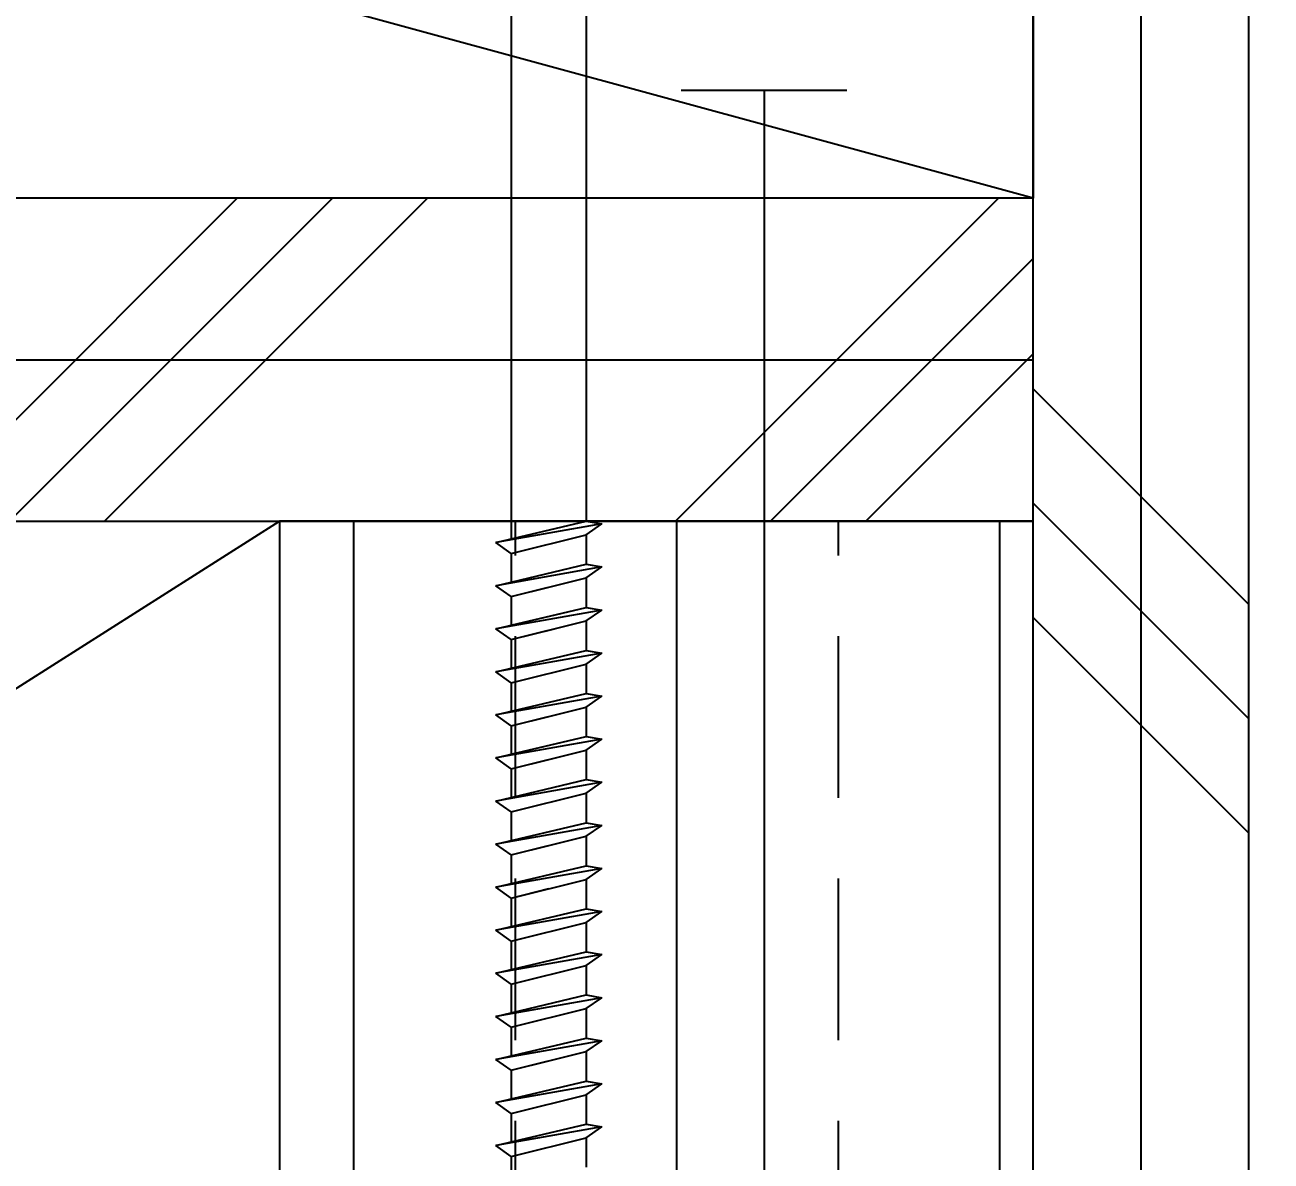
# Model space of a CAD drawing. Header units: inches. Extents: x -2661 to 42767, y -1222 to 9099.
# Drawn here: x -577.765 to -574.871, y 2652.344 to 2654.982 of the extents above; entities that cross this region are included whole.
import ezdxf
from ezdxf import colors
from ezdxf.entities.mleader import LeaderData, LeaderLine
from ezdxf.math import Vec2, Vec3

# ---------------------------------------------------------------- set-up
doc = ezdxf.new("R2010")
doc.units = ezdxf.units.IN
doc.header["$LTSCALE"] = 12
doc.header["$MEASUREMENT"] = 0
doc.layers.get('0').update_dxf_attribs({"linetype": 'CONTINUOUS'})
doc.layers.add('DESIGNER COMMENTS', color=221, linetype='CONTINUOUS', plot=False)
for name, color, linetype in [('S-ANNO-NOTE', 4, 'CONTINUOUS'), ('S-FASTENERS', 2, 'CONTINUOUS'), ('S-SIMPSON', 2, 'CONTINUOUS'), ('S-STEEL', 4, 'CONTINUOUS'), ('S-WOOD', 3, 'CONTINUOUS')]:
    doc.layers.add(name, color=color, linetype=linetype)
doc.styles.add('Arial', font='arial.ttf', dxfattribs={"width": 0.85})

# ---------------------------------------------------------------- blocks, each defined once
blk = doc.blocks.new('10d')
at = {"color": 3}
blk.add_line((0.1925, 0.25), (-0.1925, 0.25), dxfattribs=at)
at = {"color": 2}
blk.add_line((0, 0.25), (0, -2.75), dxfattribs=at)
blk = doc.blocks.new('SDS.25X5-f')
at = {"layer": 'S-SIMPSON'}
for p, q in [((-0.087, -0.536), (-0.087, -2.2912)), ((0.087, -0.5316), (0.087, -2.25)), ((0.087, -0.5316), (0.087, -2.25)), ((-0.087, -0.5749), (-0.087, -2.2912)), ((0.087, -2.1816), (0.087, -2.25)), ((0.087, -2.1816), (0.087, -2.25)), ((-0.087, -2.2249), (-0.087, -2.2912)), ((-0.087, -2.2249), (-0.087, -2.2912)), ((-0.087, -2.2249), (-0.087, -2.2912))]:
    blk.add_line(p, q, dxfattribs=at)
at = {"layer": 'S-SIMPSON', "color": 1}
for p, q in [((-0.123, -2.2997), (0.087, -2.25)), ((-0.123, -2.2997), (0.087, -2.25)), ((-0.123, -2.2997), (0.087, -2.25)), ((0.123, -2.2563), (-0.123, -2.2997)), ((0.123, -2.2563), (-0.123, -2.2997)), ((0.123, -2.2563), (-0.123, -2.2997)), ((0.087, -2.25), (0.123, -2.2563)), ((0.087, -2.25), (0.123, -2.2563)), ((0.087, -2.25), (0.123, -2.2563)), ((0.087, -2.2816), (0.123, -2.2563)), ((0.087, -2.2816), (0.123, -2.2563)), ((0.087, -2.2816), (0.123, -2.2563)), ((-0.087, -2.3249), (0.087, -2.2816)), ((-0.087, -2.3249), (0.087, -2.2816)), ((-0.087, -2.3249), (0.087, -2.2816)), ((0.087, -2.2816), (0.087, -2.35)), ((0.087, -2.2816), (0.087, -2.35)), ((0.087, -2.2816), (0.087, -2.35)), ((0.087, -2.2816), (0.087, -2.35)), ((0.087, -2.2816), (0.087, -2.35)), ((0.087, -2.2816), (0.087, -2.35)), ((-0.087, -2.3249), (-0.123, -2.2997)), ((-0.087, -2.3249), (-0.123, -2.2997)), ((-0.087, -2.3249), (-0.123, -2.2997)), ((-0.087, -2.3249), (-0.087, -2.3912)), ((-0.087, -2.3249), (-0.087, -2.3912)), ((-0.087, -2.3249), (-0.087, -2.3912)), ((-0.087, -2.3249), (-0.087, -2.3912)), ((-0.087, -2.3249), (-0.087, -2.3912)), ((-0.087, -2.3249), (-0.087, -2.3912)), ((-0.123, -2.3997), (0.087, -2.35)), ((-0.123, -2.3997), (0.087, -2.35)), ((-0.123, -2.3997), (0.087, -2.35)), ((-0.123, -2.3997), (0.087, -2.35)), ((0.123, -2.3563), (-0.123, -2.3997)), ((0.123, -2.3563), (-0.123, -2.3997)), ((0.123, -2.3563), (-0.123, -2.3997)), ((0.123, -2.3563), (-0.123, -2.3997)), ((0.087, -2.35), (0.123, -2.3563)), ((0.087, -2.35), (0.123, -2.3563)), ((0.087, -2.35), (0.123, -2.3563)), ((0.087, -2.35), (0.123, -2.3563)), ((0.087, -2.3816), (0.123, -2.3563)), ((0.087, -2.3816), (0.123, -2.3563)), ((0.087, -2.3816), (0.123, -2.3563)), ((0.087, -2.3816), (0.123, -2.3563)), ((-0.087, -2.4249), (-0.123, -2.3997)), ((-0.087, -2.4249), (-0.123, -2.3997)), ((-0.087, -2.4249), (-0.123, -2.3997)), ((-0.087, -2.4249), (-0.123, -2.3997)), ((-0.087, -2.4249), (-0.123, -2.3997)), ((-0.087, -2.4249), (0.087, -2.3816)), ((-0.087, -2.4249), (0.087, -2.3816)), ((-0.087, -2.4249), (0.087, -2.3816)), ((-0.087, -2.4249), (0.087, -2.3816)), ((0.087, -2.3816), (0.087, -2.45)), ((0.087, -2.3816), (0.087, -2.45)), ((0.087, -2.3816), (0.087, -2.45)), ((0.087, -2.3816), (0.087, -2.45)), ((0.087, -2.3816), (0.087, -2.45)), ((0.087, -2.3816), (0.087, -2.45)), ((0.087, -2.3816), (0.087, -2.45)), ((0.087, -2.3816), (0.087, -2.45)), ((0.087, -2.3816), (0.087, -2.45)), ((0.087, -2.3816), (0.087, -2.45)), ((-0.087, -2.4249), (0, -2.4032)), ((-0.087, -2.4249), (-0.087, -2.4912)), ((-0.087, -2.4249), (-0.087, -2.4912)), ((-0.087, -2.4249), (-0.087, -2.4912)), ((-0.087, -2.4249), (-0.087, -2.4912)), ((-0.087, -2.4249), (-0.087, -2.4912)), ((-0.087, -2.4249), (-0.087, -2.4912)), ((-0.087, -2.4249), (-0.087, -2.4912)), ((-0.087, -2.4249), (-0.087, -2.4912)), ((-0.087, -2.4249), (-0.087, -2.4912)), ((-0.087, -2.4249), (-0.087, -2.4912)), ((-0.087, -2.4249), (-0.087, -2.4912)), ((-0.087, -2.4249), (-0.087, -2.4912)), ((-0.123, -2.4997), (0.087, -2.45)), ((-0.123, -2.4997), (0.087, -2.45)), ((-0.123, -2.4997), (0.087, -2.45)), ((-0.123, -2.4997), (0.087, -2.45)), ((-0.123, -2.4997), (0.087, -2.45)), ((-0.123, -2.4997), (0.087, -2.45)), ((-0.123, -2.4997), (0.087, -2.45)), ((-0.123, -2.4997), (0.087, -2.45)), ((0.123, -2.4563), (-0.123, -2.4997)), ((0.123, -2.4563), (-0.123, -2.4997)), ((0.123, -2.4563), (-0.123, -2.4997)), ((0.123, -2.4563), (-0.123, -2.4997)), ((0.123, -2.4563), (-0.123, -2.4997)), ((0.123, -2.4563), (-0.123, -2.4997)), ((0.123, -2.4563), (-0.123, -2.4997)), ((0.123, -2.4563), (-0.123, -2.4997)), ((0.123, -2.4563), (-0.123, -2.4997)), ((-0.087, -2.4912), (0.087, -2.45)), ((0.087, -2.45), (0.123, -2.4563)), ((0.087, -2.45), (0.123, -2.4563)), ((0.087, -2.45), (0.123, -2.4563)), ((0.087, -2.45), (0.123, -2.4563)), ((0.087, -2.45), (0.123, -2.4563)), ((0.087, -2.45), (0.123, -2.4563)), ((0.087, -2.45), (0.123, -2.4563)), ((0.087, -2.45), (0.123, -2.4563)), ((0.087, -2.45), (0.123, -2.4563)), ((0.087, -2.4816), (0.123, -2.4563)), ((0.087, -2.4816), (0.123, -2.4563)), ((0.087, -2.4816), (0.123, -2.4563)), ((0.087, -2.4816), (0.123, -2.4563)), ((0.087, -2.4816), (0.123, -2.4563)), ((0.087, -2.4816), (0.123, -2.4563)), ((0.087, -2.4816), (0.123, -2.4563)), ((0.087, -2.4816), (0.123, -2.4563)), ((0.087, -2.4816), (0.123, -2.4563)), ((-0.087, -2.5249), (0.087, -2.4816)), ((-0.087, -2.5249), (0.087, -2.4816)), ((-0.087, -2.5249), (0.087, -2.4816)), ((-0.087, -2.5249), (0.087, -2.4816)), ((-0.087, -2.5249), (0.087, -2.4816)), ((-0.087, -2.5249), (0.087, -2.4816)), ((-0.087, -2.5249), (0.087, -2.4816)), ((-0.087, -2.5249), (0.087, -2.4816)), ((-0.087, -2.5249), (0.087, -2.4816)), ((0.087, -2.4816), (0.087, -2.55)), ((0.087, -2.4816), (0.087, -2.55)), ((0.087, -2.4816), (0.087, -2.55)), ((0.087, -2.4816), (0.087, -2.55)), ((0.087, -2.4816), (0.087, -2.55)), ((0.087, -2.4816), (0.087, -2.55)), ((0.087, -2.4816), (0.087, -2.55)), ((0.087, -2.4816), (0.087, -2.55)), ((0.087, -2.4816), (0.087, -2.55)), ((0.087, -2.4816), (0.087, -2.55)), ((0.087, -2.4816), (0.087, -2.55)), ((0.087, -2.4816), (0.087, -2.55)), ((0.087, -2.4816), (0.087, -2.55)), ((-0.087, -2.5249), (-0.123, -2.4997)), ((-0.087, -2.5249), (-0.123, -2.4997)), ((-0.087, -2.5249), (-0.123, -2.4997)), ((-0.087, -2.5249), (-0.123, -2.4997)), ((-0.087, -2.5249), (-0.123, -2.4997)), ((-0.087, -2.5249), (-0.123, -2.4997)), ((-0.087, -2.5249), (-0.123, -2.4997)), ((-0.087, -2.5249), (-0.123, -2.4997)), ((-0.087, -2.5249), (-0.123, -2.4997)), ((-0.087, -2.5249), (-0.123, -2.4997)), ((-0.087, -2.5249), (-0.123, -2.4997)), ((-0.087, -2.5249), (-0.123, -2.4997)), ((-0.087, -2.5249), (-0.123, -2.4997)), ((-0.087, -2.5249), (0.013, -2.5)), ((-0.087, -2.5249), (0.013, -2.5)), ((-0.087, -2.5249), (0.013, -2.5)), ((-0.087, -2.5249), (0, -2.5032)), ((-0.087, -2.5249), (-0.087, -2.5912)), ((-0.087, -2.5249), (-0.087, -2.5912)), ((-0.087, -2.5249), (-0.087, -2.5912)), ((-0.087, -2.5249), (-0.087, -2.5912)), ((-0.087, -2.5249), (-0.087, -2.5912)), ((-0.087, -2.5249), (-0.087, -2.5912)), ((-0.087, -2.5249), (-0.087, -2.5912)), ((-0.087, -2.5249), (-0.087, -2.5912)), ((-0.087, -2.5249), (-0.087, -2.5912)), ((-0.087, -2.5249), (-0.087, -2.5912)), ((-0.087, -2.5249), (-0.087, -2.5912)), ((-0.123, -2.5997), (0.087, -2.55)), ((-0.123, -2.5997), (0.087, -2.55)), ((-0.123, -2.5997), (0.087, -2.55)), ((-0.123, -2.5997), (0.087, -2.55)), ((-0.123, -2.5997), (0.087, -2.55)), ((-0.123, -2.5997), (0.087, -2.55)), ((-0.123, -2.5997), (0.087, -2.55)), ((-0.123, -2.5997), (0.087, -2.55)), ((-0.123, -2.5997), (0.087, -2.55)), ((0.123, -2.5563), (-0.123, -2.5997)), ((0.123, -2.5563), (-0.123, -2.5997)), ((0.123, -2.5563), (-0.123, -2.5997)), ((0.123, -2.5563), (-0.123, -2.5997)), ((0.123, -2.5563), (-0.123, -2.5997)), ((0.123, -2.5563), (-0.123, -2.5997)), ((0.123, -2.5563), (-0.123, -2.5997)), ((0.123, -2.5563), (-0.123, -2.5997)), ((0.123, -2.5563), (-0.123, -2.5997)), ((0.087, -2.55), (0.123, -2.5563)), ((0.087, -2.55), (0.123, -2.5563)), ((0.087, -2.55), (0.123, -2.5563)), ((0.087, -2.55), (0.123, -2.5563)), ((0.087, -2.55), (0.123, -2.5563)), ((0.087, -2.55), (0.123, -2.5563)), ((0.087, -2.55), (0.123, -2.5563)), ((0.087, -2.55), (0.123, -2.5563)), ((0.087, -2.55), (0.123, -2.5563)), ((0.087, -2.5816), (0.123, -2.5563)), ((0.087, -2.5816), (0.123, -2.5563)), ((0.087, -2.5816), (0.123, -2.5563)), ((0.087, -2.5816), (0.123, -2.5563)), ((0.087, -2.5816), (0.123, -2.5563)), ((0.087, -2.5816), (0.123, -2.5563)), ((0.087, -2.5816), (0.123, -2.5563)), ((0.087, -2.5816), (0.123, -2.5563)), ((0.087, -2.5816), (0.123, -2.5563)), ((-0.087, -2.6249), (-0.123, -2.5997)), ((-0.087, -2.6249), (-0.123, -2.5997)), ((-0.087, -2.6249), (-0.123, -2.5997)), ((-0.087, -2.6249), (-0.123, -2.5997)), ((-0.087, -2.6249), (-0.123, -2.5997)), ((-0.087, -2.6249), (-0.123, -2.5997)), ((-0.087, -2.6249), (-0.123, -2.5997)), ((-0.087, -2.6249), (-0.123, -2.5997)), ((-0.087, -2.6249), (-0.123, -2.5997)), ((-0.087, -2.6249), (0.087, -2.5816)), ((-0.087, -2.6249), (0.087, -2.5816)), ((-0.087, -2.6249), (0.087, -2.5816)), ((-0.087, -2.6249), (0.087, -2.5816)), ((-0.087, -2.6249), (0.087, -2.5816)), ((-0.087, -2.6249), (0.087, -2.5816)), ((-0.087, -2.6249), (0.087, -2.5816)), ((-0.087, -2.6249), (0.087, -2.5816)), ((-0.087, -2.6249), (0.087, -2.5816)), ((0.087, -2.5816), (0.087, -2.65)), ((0.087, -2.5816), (0.087, -2.65)), ((0.087, -2.5816), (0.087, -2.65)), ((0.087, -2.5816), (0.087, -2.65)), ((0.087, -2.5816), (0.087, -2.65)), ((0.087, -2.5816), (0.087, -2.65)), ((0.087, -2.5816), (0.087, -2.65)), ((0.087, -2.5816), (0.087, -2.65)), ((0.087, -2.5816), (0.087, -2.65)), ((0.087, -2.5816), (0.087, -2.65)), ((0.087, -2.5816), (0.087, -2.65)), ((-0.087, -2.6249), (-0.087, -2.6912)), ((-0.087, -2.6249), (-0.087, -2.6912)), ((-0.087, -2.6249), (-0.087, -2.6912)), ((-0.087, -2.6249), (-0.087, -2.6912)), ((-0.087, -2.6249), (-0.087, -2.6912)), ((-0.087, -2.6249), (-0.087, -2.6912)), ((-0.087, -2.6249), (-0.087, -2.6912)), ((-0.087, -2.6249), (-0.087, -2.6912)), ((-0.087, -2.6249), (-0.087, -2.6912)), ((-0.087, -2.6249), (-0.087, -2.6912)), ((-0.087, -2.6249), (-0.087, -2.6912)), ((-0.123, -2.6997), (0.087, -2.65)), ((-0.123, -2.6997), (0.087, -2.65)), ((-0.123, -2.6997), (0.087, -2.65)), ((-0.123, -2.6997), (0.087, -2.65)), ((-0.123, -2.6997), (0.087, -2.65)), ((-0.123, -2.6997), (0.087, -2.65)), ((-0.123, -2.6997), (0.087, -2.65)), ((-0.123, -2.6997), (0.087, -2.65)), ((-0.123, -2.6997), (0.087, -2.65)), ((-0.123, -2.6997), (0.087, -2.65)), ((-0.123, -2.6997), (0.087, -2.65)), ((0.123, -2.6563), (-0.123, -2.6997)), ((0.123, -2.6563), (-0.123, -2.6997)), ((0.123, -2.6563), (-0.123, -2.6997)), ((0.123, -2.6563), (-0.123, -2.6997)), ((0.123, -2.6563), (-0.123, -2.6997)), ((0.123, -2.6563), (-0.123, -2.6997)), ((0.123, -2.6563), (-0.123, -2.6997)), ((0.123, -2.6563), (-0.123, -2.6997)), ((0.123, -2.6563), (-0.123, -2.6997)), ((0.123, -2.6563), (-0.123, -2.6997)), ((0.123, -2.6563), (-0.123, -2.6997)), ((0.087, -2.65), (0.123, -2.6563)), ((0.087, -2.65), (0.123, -2.6563)), ((0.087, -2.65), (0.123, -2.6563)), ((0.087, -2.65), (0.123, -2.6563)), ((0.087, -2.65), (0.123, -2.6563)), ((0.087, -2.65), (0.123, -2.6563)), ((0.087, -2.65), (0.123, -2.6563)), ((0.087, -2.65), (0.123, -2.6563)), ((0.087, -2.65), (0.123, -2.6563)), ((0.087, -2.65), (0.123, -2.6563)), ((0.087, -2.65), (0.123, -2.6563)), ((0.087, -2.6816), (0.123, -2.6563)), ((0.087, -2.6816), (0.123, -2.6563)), ((0.087, -2.6816), (0.123, -2.6563)), ((0.087, -2.6816), (0.123, -2.6563)), ((0.087, -2.6816), (0.123, -2.6563)), ((0.087, -2.6816), (0.123, -2.6563)), ((0.087, -2.6816), (0.123, -2.6563)), ((0.087, -2.6816), (0.123, -2.6563)), ((0.087, -2.6816), (0.123, -2.6563)), ((0.087, -2.6816), (0.123, -2.6563)), ((0.087, -2.6816), (0.123, -2.6563)), ((-0.087, -2.7249), (0.087, -2.6816)), ((-0.087, -2.7249), (0.087, -2.6816)), ((-0.087, -2.7249), (0.087, -2.6816)), ((-0.087, -2.7249), (0.087, -2.6816)), ((-0.087, -2.7249), (0.087, -2.6816)), ((-0.087, -2.7249), (0.087, -2.6816)), ((-0.087, -2.7249), (0.087, -2.6816)), ((-0.087, -2.7249), (0.087, -2.6816)), ((-0.087, -2.7249), (0.087, -2.6816)), ((-0.087, -2.7249), (0.087, -2.6816)), ((-0.087, -2.7249), (0.087, -2.6816)), ((0.087, -2.6816), (0.087, -2.75)), ((0.087, -2.6816), (0.087, -2.75)), ((0.087, -2.6816), (0.087, -2.75)), ((0.087, -2.6816), (0.087, -2.75)), ((0.087, -2.6816), (0.087, -2.75)), ((0.087, -2.6816), (0.087, -2.75)), ((0.087, -2.6816), (0.087, -2.75)), ((0.087, -2.6816), (0.087, -2.75)), ((-0.087, -2.7249), (-0.123, -2.6997)), ((-0.087, -2.7249), (-0.123, -2.6997)), ((-0.087, -2.7249), (-0.123, -2.6997)), ((-0.087, -2.7249), (-0.123, -2.6997)), ((-0.087, -2.7249), (-0.123, -2.6997)), ((-0.087, -2.7249), (-0.123, -2.6997)), ((-0.087, -2.7249), (-0.123, -2.6997)), ((-0.087, -2.7249), (-0.123, -2.6997)), ((-0.087, -2.7249), (-0.123, -2.6997)), ((-0.087, -2.7249), (-0.123, -2.6997)), ((-0.087, -2.7249), (-0.123, -2.6997)), ((-0.087, -2.7249), (-0.123, -2.6997)), ((-0.087, -2.7249), (-0.123, -2.6997)), ((-0.087, -2.7249), (0, -2.7032)), ((-0.087, -2.7249), (0, -2.7032)), ((-0.087, -2.7249), (-0.087, -2.7912)), ((-0.087, -2.7249), (-0.087, -2.7912)), ((-0.087, -2.7249), (-0.087, -2.7912)), ((-0.087, -2.7249), (-0.087, -2.7912)), ((-0.087, -2.7249), (-0.087, -2.7912)), ((-0.087, -2.7249), (-0.087, -2.7912)), ((-0.087, -2.7249), (-0.087, -2.7912)), ((-0.087, -2.7249), (-0.087, -2.7912)), ((-0.087, -2.7249), (-0.087, -2.7912)), ((-0.087, -2.7249), (-0.087, -2.7912)), ((-0.123, -2.7997), (0.087, -2.75)), ((-0.123, -2.7997), (0.087, -2.75)), ((-0.123, -2.7997), (0.087, -2.75)), ((-0.123, -2.7997), (0.087, -2.75)), ((-0.123, -2.7997), (0.087, -2.75)), ((-0.123, -2.7997), (0.087, -2.75)), ((-0.123, -2.7997), (0.087, -2.75)), ((-0.123, -2.7997), (0.087, -2.75)), ((0.123, -2.7563), (-0.123, -2.7997)), ((0.123, -2.7563), (-0.123, -2.7997)), ((0.123, -2.7563), (-0.123, -2.7997)), ((0.123, -2.7563), (-0.123, -2.7997)), ((0.123, -2.7563), (-0.123, -2.7997)), ((0.123, -2.7563), (-0.123, -2.7997)), ((0.123, -2.7563), (-0.123, -2.7997)), ((0.123, -2.7563), (-0.123, -2.7997)), ((0.123, -2.7563), (-0.123, -2.7997)), ((-0.087, -2.7912), (0.087, -2.75)), ((0.087, -2.75), (0.123, -2.7563)), ((0.087, -2.75), (0.123, -2.7563)), ((0.087, -2.75), (0.123, -2.7563)), ((0.087, -2.75), (0.123, -2.7563)), ((0.087, -2.75), (0.123, -2.7563)), ((0.087, -2.75), (0.123, -2.7563)), ((0.087, -2.75), (0.123, -2.7563)), ((0.087, -2.75), (0.123, -2.7563)), ((0.087, -2.75), (0.123, -2.7563)), ((0.087, -2.7816), (0.123, -2.7563)), ((0.087, -2.7816), (0.123, -2.7563)), ((0.087, -2.7816), (0.123, -2.7563)), ((0.087, -2.7816), (0.123, -2.7563)), ((0.087, -2.7816), (0.123, -2.7563)), ((0.087, -2.7816), (0.123, -2.7563)), ((0.087, -2.7816), (0.123, -2.7563)), ((0.087, -2.7816), (0.123, -2.7563)), ((0.087, -2.7816), (0.123, -2.7563)), ((-0.087, -2.8249), (-0.123, -2.7997)), ((-0.087, -2.8249), (-0.123, -2.7997)), ((-0.087, -2.8249), (-0.123, -2.7997)), ((-0.087, -2.8249), (-0.123, -2.7997)), ((-0.087, -2.8249), (-0.123, -2.7997)), ((-0.087, -2.8249), (-0.123, -2.7997)), ((-0.087, -2.8249), (-0.123, -2.7997)), ((-0.087, -2.8249), (-0.123, -2.7997)), ((-0.087, -2.8249), (-0.123, -2.7997)), ((-0.087, -2.8249), (-0.123, -2.7997)), ((-0.087, -2.8249), (0.087, -2.7816)), ((-0.087, -2.8249), (0.087, -2.7816)), ((-0.087, -2.8249), (0.087, -2.7816)), ((-0.087, -2.8249), (0.087, -2.7816)), ((-0.087, -2.8249), (0.087, -2.7816)), ((-0.087, -2.8249), (0.087, -2.7816)), ((-0.087, -2.8249), (0.087, -2.7816)), ((-0.087, -2.8249), (0.087, -2.7816)), ((-0.087, -2.8249), (0.087, -2.7816)), ((-0.087, -2.8249), (0, -2.8032)), ((0.087, -2.7816), (0.087, -2.85)), ((0.087, -2.7816), (0.087, -2.85)), ((0.087, -2.7816), (0.087, -2.85)), ((0.087, -2.7816), (0.087, -2.85)), ((0.087, -2.7816), (0.087, -2.85)), ((0.087, -2.7816), (0.087, -2.85)), ((0.087, -2.7816), (0.087, -2.85)), ((0.087, -2.7816), (0.087, -2.85)), ((0.087, -2.7816), (0.087, -2.85)), ((-0.087, -2.8249), (-0.087, -2.8912)), ((-0.087, -2.8249), (-0.087, -2.8912)), ((-0.087, -2.8249), (-0.087, -2.8912)), ((-0.087, -2.8249), (-0.087, -2.8912)), ((-0.087, -2.8249), (-0.087, -2.8912)), ((-0.087, -2.8249), (-0.087, -2.8912)), ((-0.087, -2.8249), (-0.087, -2.8912)), ((-0.087, -2.8249), (-0.087, -2.8912)), ((-0.123, -2.8997), (0.087, -2.85)), ((-0.123, -2.8997), (0.087, -2.85)), ((-0.123, -2.8997), (0.087, -2.85)), ((-0.123, -2.8997), (0.087, -2.85)), ((-0.123, -2.8997), (0.087, -2.85)), ((-0.123, -2.8997), (0.087, -2.85)), ((0.123, -2.8563), (-0.123, -2.8997)), ((0.123, -2.8563), (-0.123, -2.8997)), ((0.123, -2.8563), (-0.123, -2.8997)), ((0.123, -2.8563), (-0.123, -2.8997)), ((0.123, -2.8563), (-0.123, -2.8997)), ((0.123, -2.8563), (-0.123, -2.8997)), ((0.087, -2.85), (0.123, -2.8563)), ((0.087, -2.85), (0.123, -2.8563)), ((0.087, -2.85), (0.123, -2.8563)), ((0.087, -2.85), (0.123, -2.8563)), ((0.087, -2.85), (0.123, -2.8563)), ((0.087, -2.85), (0.123, -2.8563)), ((0.087, -2.8816), (0.123, -2.8563)), ((0.087, -2.8816), (0.123, -2.8563)), ((0.087, -2.8816), (0.123, -2.8563)), ((0.087, -2.8816), (0.123, -2.8563)), ((0.087, -2.8816), (0.123, -2.8563)), ((0.087, -2.8816), (0.123, -2.8563)), ((-0.087, -2.9249), (0.087, -2.8816)), ((-0.087, -2.9249), (0.087, -2.8816)), ((-0.087, -2.9249), (0.087, -2.8816)), ((-0.087, -2.9249), (0.087, -2.8816)), ((-0.087, -2.9249), (0.087, -2.8816)), ((-0.087, -2.9249), (0.087, -2.8816)), ((0.087, -2.8816), (0.087, -2.95)), ((0.087, -2.8816), (0.087, -2.95)), ((0.087, -2.8816), (0.087, -2.95)), ((0.087, -2.8816), (0.087, -2.95)), ((0.087, -2.8816), (0.087, -2.95)), ((0.087, -2.8816), (0.087, -2.95)), ((0.087, -2.8816), (0.087, -2.95)), ((-0.087, -2.9249), (-0.123, -2.8997)), ((-0.087, -2.9249), (-0.123, -2.8997)), ((-0.087, -2.9249), (-0.123, -2.8997)), ((-0.087, -2.9249), (-0.123, -2.8997)), ((-0.087, -2.9249), (-0.123, -2.8997)), ((-0.087, -2.9249), (-0.123, -2.8997)), ((-0.123, -2.9997), (0.087, -2.95)), ((-0.123, -2.9997), (0.087, -2.95)), ((-0.123, -2.9997), (0.087, -2.95)), ((-0.123, -2.9997), (0.087, -2.95)), ((-0.123, -2.9997), (0.087, -2.95)), ((-0.123, -2.9997), (0.087, -2.95)), ((-0.123, -2.9997), (0.087, -2.95)), ((-0.087, -2.9249), (-0.087, -2.9912)), ((-0.087, -2.9249), (-0.087, -2.9912)), ((-0.087, -2.9249), (-0.087, -2.9912)), ((-0.087, -2.9249), (-0.087, -2.9912)), ((-0.087, -2.9249), (-0.087, -2.9912)), ((-0.087, -2.9249), (-0.087, -2.9912)), ((-0.087, -2.9249), (-0.087, -2.9912)), ((0.087, -2.95), (0.123, -2.9563)), ((0.087, -2.95), (0.123, -2.9563)), ((0.087, -2.95), (0.123, -2.9563)), ((0.087, -2.95), (0.123, -2.9563)), ((0.087, -2.95), (0.123, -2.9563)), ((0.087, -2.95), (0.123, -2.9563)), ((0.087, -2.95), (0.123, -2.9563)), ((0.123, -2.9563), (-0.123, -2.9997)), ((0.123, -2.9563), (-0.123, -2.9997)), ((0.123, -2.9563), (-0.123, -2.9997)), ((0.123, -2.9563), (-0.123, -2.9997)), ((0.123, -2.9563), (-0.123, -2.9997)), ((0.123, -2.9563), (-0.123, -2.9997)), ((0.123, -2.9563), (-0.123, -2.9997)), ((0.087, -2.9816), (0.123, -2.9563)), ((0.087, -2.9816), (0.123, -2.9563)), ((0.087, -2.9816), (0.123, -2.9563)), ((0.087, -2.9816), (0.123, -2.9563)), ((0.087, -2.9816), (0.123, -2.9563)), ((0.087, -2.9816), (0.123, -2.9563)), ((0.087, -2.9816), (0.123, -2.9563)), ((-0.087, -3.0249), (-0.123, -2.9997)), ((-0.087, -3.0249), (-0.123, -2.9997)), ((-0.087, -3.0249), (-0.123, -2.9997)), ((-0.087, -3.0249), (-0.123, -2.9997)), ((-0.087, -3.0249), (-0.123, -2.9997)), ((-0.087, -3.0249), (-0.123, -2.9997)), ((-0.087, -3.0249), (-0.123, -2.9997)), ((-0.087, -3.0249), (-0.123, -2.9997)), ((-0.087, -3.0249), (0.087, -2.9816)), ((-0.087, -3.0249), (0.087, -2.9816)), ((-0.087, -3.0249), (0.087, -2.9816)), ((-0.087, -3.0249), (0.087, -2.9816)), ((-0.087, -3.0249), (0.087, -2.9816)), ((-0.087, -3.0249), (0.087, -2.9816)), ((-0.087, -3.0249), (0.087, -2.9816)), ((-0.087, -3.0249), (0, -3.0032)), ((0.087, -2.9816), (0.087, -3.05)), ((0.087, -2.9816), (0.087, -3.05)), ((0.087, -2.9816), (0.087, -3.05)), ((0.087, -2.9816), (0.087, -3.05)), ((0.087, -2.9816), (0.087, -3.05)), ((0.087, -2.9816), (0.087, -3.05)), ((0.087, -2.9816), (0.087, -3.05)), ((0.087, -2.9816), (0.087, -3.05)), ((0.087, -2.9816), (0.087, -3.05)), ((0.087, -2.9816), (0.087, -3.05)), ((0.087, -2.9816), (0.087, -3.05)), ((0.087, -2.9816), (0.087, -3.05)), ((0.087, -2.9816), (0.087, -3.05)), ((0.087, -2.9816), (0.087, -3.05)), ((-0.087, -3.0249), (-0.087, -3.0912)), ((-0.087, -3.0249), (-0.087, -3.0912)), ((-0.087, -3.0249), (-0.087, -3.0912)), ((-0.087, -3.0249), (-0.087, -3.0912)), ((-0.087, -3.0249), (-0.087, -3.0912)), ((-0.087, -3.0249), (-0.087, -3.0912)), ((-0.087, -3.0249), (-0.087, -3.0912)), ((-0.087, -3.0249), (-0.087, -3.0912)), ((-0.123, -3.0997), (0.087, -3.05)), ((-0.123, -3.0997), (0.087, -3.05)), ((-0.123, -3.0997), (0.087, -3.05)), ((-0.123, -3.0997), (0.087, -3.05)), ((-0.123, -3.0997), (0.087, -3.05)), ((-0.123, -3.0997), (0.087, -3.05)), ((0.123, -3.0563), (-0.123, -3.0997)), ((0.123, -3.0563), (-0.123, -3.0997)), ((0.123, -3.0563), (-0.123, -3.0997)), ((0.123, -3.0563), (-0.123, -3.0997)), ((0.123, -3.0563), (-0.123, -3.0997)), ((0.123, -3.0563), (-0.123, -3.0997)), ((0.087, -3.05), (0.123, -3.0563)), ((0.087, -3.05), (0.123, -3.0563)), ((0.087, -3.05), (0.123, -3.0563)), ((0.087, -3.05), (0.123, -3.0563)), ((0.087, -3.05), (0.123, -3.0563)), ((0.087, -3.05), (0.123, -3.0563)), ((0.087, -3.0816), (0.123, -3.0563)), ((0.087, -3.0816), (0.123, -3.0563)), ((0.087, -3.0816), (0.123, -3.0563)), ((0.087, -3.0816), (0.123, -3.0563)), ((0.087, -3.0816), (0.123, -3.0563)), ((0.087, -3.0816), (0.123, -3.0563)), ((-0.087, -3.1249), (0.087, -3.0816)), ((-0.087, -3.1249), (0.087, -3.0816)), ((-0.087, -3.1249), (0.087, -3.0816)), ((-0.087, -3.1249), (0.087, -3.0816)), ((-0.087, -3.1249), (0.087, -3.0816)), ((-0.087, -3.1249), (0.087, -3.0816)), ((0.087, -3.0816), (0.087, -3.15)), ((0.087, -3.0816), (0.087, -3.15)), ((0.087, -3.0816), (0.087, -3.15)), ((0.087, -3.0816), (0.087, -3.15)), ((0.087, -3.0816), (0.087, -3.15)), ((0.087, -3.0816), (0.087, -3.15)), ((0.087, -3.0816), (0.087, -3.15)), ((-0.087, -3.1249), (-0.123, -3.0997)), ((-0.087, -3.1249), (-0.123, -3.0997)), ((-0.087, -3.1249), (-0.123, -3.0997)), ((-0.087, -3.1249), (-0.123, -3.0997)), ((-0.087, -3.1249), (-0.123, -3.0997)), ((-0.087, -3.1249), (-0.123, -3.0997)), ((-0.087, -3.1249), (-0.123, -3.0997)), ((-0.087, -3.1249), (0, -3.1032)), ((-0.087, -3.1249), (-0.087, -3.1912)), ((-0.087, -3.1249), (-0.087, -3.1912)), ((-0.087, -3.1249), (-0.087, -3.1912)), ((-0.087, -3.1249), (-0.087, -3.1912)), ((-0.087, -3.1249), (-0.087, -3.1912)), ((-0.087, -3.1249), (-0.087, -3.1912)), ((-0.087, -3.1249), (-0.087, -3.1912)), ((-0.123, -3.1997), (0.087, -3.15)), ((-0.123, -3.1997), (0.087, -3.15)), ((-0.123, -3.1997), (0.087, -3.15)), ((0.087, -3.15), (0.123, -3.1563)), ((0.087, -3.15), (0.123, -3.1563)), ((0.087, -3.15), (0.123, -3.1563)), ((0.123, -3.1563), (-0.123, -3.1997)), ((0.123, -3.1563), (-0.123, -3.1997)), ((0.123, -3.1563), (-0.123, -3.1997)), ((-0.087, -3.2249), (0.087, -3.1816)), ((-0.087, -3.2249), (0.087, -3.1816)), ((-0.087, -3.2249), (0.087, -3.1816)), ((0.087, -3.1816), (0.123, -3.1563)), ((0.087, -3.1816), (0.123, -3.1563)), ((0.087, -3.1816), (0.123, -3.1563)), ((0.087, -3.1816), (0.087, -3.25)), ((0.087, -3.1816), (0.087, -3.25)), ((0.087, -3.1816), (0.087, -3.25)), ((0.087, -3.1816), (0.087, -3.25)), ((0.087, -3.1816), (0.087, -3.25)), ((-0.087, -3.2249), (-0.123, -3.1997)), ((-0.087, -3.2249), (-0.123, -3.1997)), ((-0.087, -3.2249), (-0.123, -3.1997)), ((-0.087, -3.2249), (-0.087, -3.2912)), ((-0.087, -3.2249), (-0.087, -3.2912)), ((-0.087, -3.2249), (-0.087, -3.2912)), ((-0.087, -3.2249), (-0.087, -3.2912)), ((-0.087, -3.2249), (-0.087, -3.2912)), ((-0.123, -3.2997), (0.087, -3.25)), ((-0.123, -3.2997), (0.087, -3.25)), ((-0.123, -3.2997), (0.087, -3.25)), ((0.123, -3.2563), (-0.123, -3.2997)), ((0.123, -3.2563), (-0.123, -3.2997)), ((0.123, -3.2563), (-0.123, -3.2997)), ((0.087, -3.25), (0.123, -3.2563)), ((0.087, -3.25), (0.123, -3.2563)), ((0.087, -3.25), (0.123, -3.2563)), ((0.087, -3.2816), (0.123, -3.2563)), ((0.087, -3.2816), (0.123, -3.2563)), ((0.087, -3.2816), (0.123, -3.2563)), ((-0.087, -3.3249), (0.087, -3.2816)), ((-0.087, -3.3249), (0.087, -3.2816)), ((-0.087, -3.3249), (0.087, -3.2816)), ((0.087, -3.2816), (0.087, -3.35)), ((0.087, -3.2816), (0.087, -3.35)), ((0.087, -3.2816), (0.087, -3.35)), ((0.087, -3.2816), (0.087, -3.35)), ((0.087, -3.2816), (0.087, -3.35)), ((0.087, -3.2816), (0.087, -3.35)), ((0.087, -3.2816), (0.087, -3.35)), ((0.087, -3.2816), (0.087, -3.35)), ((-0.087, -3.3249), (-0.123, -3.2997)), ((-0.087, -3.3249), (-0.123, -3.2997)), ((-0.087, -3.3249), (-0.123, -3.2997)), ((-0.087, -3.3249), (-0.087, -3.3912)), ((-0.087, -3.3249), (-0.087, -3.3912)), ((-0.087, -3.3249), (-0.087, -3.3912)), ((-0.087, -3.3249), (-0.087, -3.3912)), ((-0.087, -3.3249), (-0.087, -3.3912)), ((-0.087, -3.3249), (-0.087, -3.3912)), ((-0.087, -3.3249), (-0.087, -3.3912)), ((-0.087, -3.3249), (-0.087, -3.3912)), ((-0.123, -3.3997), (0.087, -3.35)), ((-0.123, -3.3997), (0.087, -3.35)), ((-0.123, -3.3997), (0.087, -3.35)), ((-0.123, -3.3997), (0.087, -3.35)), ((0.123, -3.3563), (-0.123, -3.3997)), ((0.123, -3.3563), (-0.123, -3.3997)), ((0.123, -3.3563), (-0.123, -3.3997)), ((0.123, -3.3563), (-0.123, -3.3997)), ((0.087, -3.35), (0.123, -3.3563)), ((0.087, -3.35), (0.123, -3.3563)), ((0.087, -3.35), (0.123, -3.3563)), ((0.087, -3.35), (0.123, -3.3563)), ((0.087, -3.3816), (0.123, -3.3563)), ((0.087, -3.3816), (0.123, -3.3563)), ((0.087, -3.3816), (0.123, -3.3563)), ((0.087, -3.3816), (0.123, -3.3563)), ((-0.087, -3.4249), (0.087, -3.3816)), ((-0.087, -3.4249), (0.087, -3.3816)), ((-0.087, -3.4249), (0.087, -3.3816)), ((-0.087, -3.4249), (0.087, -3.3816)), ((0.087, -3.3816), (0.087, -3.45)), ((0.087, -3.3816), (0.087, -3.45)), ((0.087, -3.3816), (0.087, -3.45)), ((0.087, -3.3816), (0.087, -3.45)), ((0.087, -3.3816), (0.087, -3.45)), ((0.087, -3.3816), (0.087, -3.45)), ((-0.087, -3.4249), (-0.123, -3.3997)), ((-0.087, -3.4249), (-0.123, -3.3997)), ((-0.087, -3.4249), (-0.123, -3.3997)), ((-0.087, -3.4249), (-0.123, -3.3997)), ((-0.087, -3.4249), (-0.087, -3.4912)), ((-0.087, -3.4249), (-0.087, -3.4912)), ((-0.087, -3.4249), (-0.087, -3.4912)), ((-0.087, -3.4249), (-0.087, -3.4912)), ((-0.087, -3.4249), (-0.087, -3.4912)), ((-0.087, -3.4249), (-0.087, -3.4912)), ((-0.123, -3.4997), (0.087, -3.45)), ((-0.123, -3.4997), (0.087, -3.45)), ((-0.123, -3.4997), (0.087, -3.45)), ((-0.123, -3.4997), (0.087, -3.45)), ((0.123, -3.4563), (-0.123, -3.4997)), ((0.123, -3.4563), (-0.123, -3.4997)), ((0.123, -3.4563), (-0.123, -3.4997)), ((0.123, -3.4563), (-0.123, -3.4997)), ((0.087, -3.45), (0.123, -3.4563)), ((0.087, -3.45), (0.123, -3.4563)), ((0.087, -3.45), (0.123, -3.4563)), ((0.087, -3.45), (0.123, -3.4563)), ((0.087, -3.4816), (0.123, -3.4563)), ((0.087, -3.4816), (0.123, -3.4563)), ((0.087, -3.4816), (0.123, -3.4563)), ((0.087, -3.4816), (0.123, -3.4563)), ((-0.087, -3.5249), (-0.123, -3.4997)), ((-0.087, -3.5249), (-0.123, -3.4997)), ((-0.087, -3.5249), (-0.123, -3.4997)), ((-0.087, -3.5249), (-0.123, -3.4997)), ((-0.087, -3.5249), (-0.123, -3.4997)), ((-0.087, -3.5249), (0.087, -3.4816)), ((-0.087, -3.5249), (0.087, -3.4816)), ((-0.087, -3.5249), (0.087, -3.4816)), ((-0.087, -3.5249), (0.087, -3.4816)), ((0.087, -3.4816), (0.087, -3.55)), ((0.087, -3.4816), (0.087, -3.55)), ((0.087, -3.4816), (0.087, -3.55)), ((0.087, -3.4816), (0.087, -3.55)), ((0.087, -3.4816), (0.087, -3.55)), ((0.087, -3.4816), (0.087, -3.55)), ((0.087, -3.4816), (0.087, -3.55)), ((-0.087, -3.5249), (0, -3.5032)), ((-0.087, -3.5249), (-0.087, -3.5912)), ((-0.087, -3.5249), (-0.087, -3.5912)), ((-0.087, -3.5249), (-0.087, -3.5912)), ((-0.087, -3.5249), (-0.087, -3.5912)), ((-0.087, -3.5249), (-0.087, -3.5912)), ((-0.087, -3.5249), (-0.087, -3.5912)), ((-0.087, -3.5249), (-0.087, -3.5912)), ((-0.123, -3.5997), (0.087, -3.55)), ((-0.123, -3.5997), (0.087, -3.55)), ((-0.123, -3.5997), (0.087, -3.55)), ((-0.123, -3.5997), (0.087, -3.55)), ((0.123, -3.5563), (-0.123, -3.5997)), ((0.123, -3.5563), (-0.123, -3.5997)), ((0.123, -3.5563), (-0.123, -3.5997)), ((0.123, -3.5563), (-0.123, -3.5997)), ((0.087, -3.55), (0.123, -3.5563)), ((0.087, -3.55), (0.123, -3.5563)), ((0.087, -3.55), (0.123, -3.5563)), ((0.087, -3.55), (0.123, -3.5563)), ((0.087, -3.5816), (0.123, -3.5563)), ((0.087, -3.5816), (0.123, -3.5563)), ((0.087, -3.5816), (0.123, -3.5563)), ((0.087, -3.5816), (0.123, -3.5563)), ((-0.087, -3.6249), (0.087, -3.5816)), ((-0.087, -3.6249), (0.087, -3.5816)), ((-0.087, -3.6249), (0.087, -3.5816)), ((-0.087, -3.6249), (0.087, -3.5816)), ((0.087, -3.5816), (0.087, -3.65)), ((0.087, -3.5816), (0.087, -3.65)), ((0.087, -3.5816), (0.087, -3.65)), ((0.087, -3.5816), (0.087, -3.65)), ((0.087, -3.5816), (0.087, -3.65)), ((0.087, -3.5816), (0.087, -3.65)), ((0.087, -3.5816), (0.087, -3.65)), ((-0.087, -3.6249), (-0.123, -3.5997)), ((-0.087, -3.6249), (-0.123, -3.5997)), ((-0.087, -3.6249), (-0.123, -3.5997)), ((-0.087, -3.6249), (-0.123, -3.5997)), ((-0.087, -3.6249), (-0.087, -3.6912)), ((-0.087, -3.6249), (-0.087, -3.6912)), ((-0.087, -3.6249), (-0.087, -3.6912)), ((-0.087, -3.6249), (-0.087, -3.6912)), ((-0.087, -3.6249), (-0.087, -3.6912)), ((-0.087, -3.6249), (-0.087, -3.6912)), ((-0.087, -3.6249), (-0.087, -3.6912)), ((-0.123, -3.6997), (0.087, -3.65)), ((-0.123, -3.6997), (0.087, -3.65)), ((-0.123, -3.6997), (0.087, -3.65)), ((-0.123, -3.6997), (0.087, -3.65)), ((-0.123, -3.6997), (0.087, -3.65)), ((0.123, -3.6563), (-0.123, -3.6997)), ((0.123, -3.6563), (-0.123, -3.6997)), ((0.123, -3.6563), (-0.123, -3.6997)), ((0.123, -3.6563), (-0.123, -3.6997)), ((0.123, -3.6563), (-0.123, -3.6997)), ((0.087, -3.65), (0.123, -3.6563)), ((0.087, -3.65), (0.123, -3.6563)), ((0.087, -3.65), (0.123, -3.6563)), ((0.087, -3.65), (0.123, -3.6563)), ((0.087, -3.65), (0.123, -3.6563)), ((0.087, -3.6816), (0.123, -3.6563)), ((0.087, -3.6816), (0.123, -3.6563)), ((0.087, -3.6816), (0.123, -3.6563)), ((0.087, -3.6816), (0.123, -3.6563)), ((0.087, -3.6816), (0.123, -3.6563)), ((-0.087, -3.7249), (-0.123, -3.6997)), ((-0.087, -3.7249), (-0.123, -3.6997)), ((-0.087, -3.7249), (-0.123, -3.6997)), ((-0.087, -3.7249), (-0.123, -3.6997)), ((-0.087, -3.7249), (-0.123, -3.6997)), ((-0.087, -3.7249), (0.087, -3.6816)), ((-0.087, -3.7249), (0.087, -3.6816)), ((-0.087, -3.7249), (0.087, -3.6816)), ((-0.087, -3.7249), (0.087, -3.6816)), ((-0.087, -3.7249), (0.087, -3.6816)), ((0.087, -3.6816), (0.087, -3.75)), ((0.087, -3.6816), (0.087, -3.75)), ((0.087, -3.6816), (0.087, -3.75)), ((0.087, -3.6816), (0.087, -3.75)), ((-0.087, -3.7249), (-0.087, -3.7912)), ((-0.087, -3.7249), (-0.087, -3.7912)), ((-0.087, -3.7249), (-0.087, -3.7912)), ((-0.087, -3.7249), (-0.087, -3.7912))]:
    blk.add_line(p, q, dxfattribs=at)
blk = doc.blocks.new('*U1288')
at = {"layer": 'S-FASTENERS'}
blk.add_blockref('SDS.25X5-f', (0, 0), dxfattribs=at)
blk = doc.blocks.new('*U1284')
blk.add_lwpolyline([(1.5, -5.5), (0, -5.5), (0, 0), (1.5, 0)], close=True)
at = {"layer": 'S-WOOD', "color": 2}
blk.add_line((1.5, 0), (0, -5.5), dxfattribs=at)
blk = doc.blocks.new('*U1291')
at = {"layer": 'S-WOOD'}
h = blk.add_hatch(dxfattribs=at)
h.set_pattern_fill('ANSI33', color=1, scale=3, angle=45, style=0)
h.set_pattern_definition([(90, (0.25, -8.375), (-0.75, 1e-16), []), (90, (0.625, -8), (-0.75, 1e-16), [0.375, -0.1875])])
h.paths.add_polyline_path([(1.75, -11.875), (0, -11.875), (0, 0), (1.75, 0)])
at = {"color": 4}
blk.add_lwpolyline([(0, 0), (1.75, 0), (1.75, -11.875), (0, -11.875)], close=True, dxfattribs=at)
blk.add_lwpolyline([(1.75, -11.875), (0, -11.875), (0, 0), (1.75, 0)], close=True)
blk = doc.blocks.new('*U509')
at = {"color": 0}
blk.add_line((0, 11.875), (18.71875, 0), dxfattribs=at)
blk.add_lwpolyline([(0, 11.875), (0, 0), (18.71875, 0), (18.71875, 11.875)], close=True)

msp = doc.modelspace()

# ---------------------------------------------------------------- hatches: boundary and pattern name
at = {"layer": 'S-WOOD'}
h = msp.add_hatch(dxfattribs=at)
h.set_pattern_fill('PLAST', color=1, scale=6, angle=-45, style=0)
h.set_pattern_definition([(315, (-574.1991, 2658.7449), (1.06066, 1.06066), []), (315, (-574.0665, 2658.8774), (1.06066, 1.06066), []), (315, (-573.934, 2659.01), (1.06066, 1.06066), [])])
h.paths.add_polyline_path([(-574.92316, 2679.54657), (-574.92316, 2648.08014), (-575.42316, 2648.08014), (-575.42316, 2679.54657)])
h = msp.add_hatch(dxfattribs=at)
h.set_pattern_fill('PLAST', color=1, scale=5, angle=45, style=0)
h.set_pattern_definition([(45, (-591.7219, 2653.8301), (-0.883883, 0.883883), []), (45, (-591.8324, 2653.9406), (-0.883883, 0.883883), []), (45, (-591.9429, 2654.0511), (-0.883883, 0.883883), [])])
h.paths.add_polyline_path([(-617.2194, 2653.83014), (-575.42316, 2653.83014), (-575.42316, 2654.58014), (-617.62692, 2654.58014)])

# ---------------------------------------------------------------- linework, layer by layer
at = {"layer": 'S-WOOD', "color": 1}
for p, q in [((-575.17316, 2679.54657), (-575.17316, 2648.08014)), ((-617.42316, 2654.20514), (-575.42316, 2654.20514))]:
    msp.add_line(p, q, dxfattribs=at)
at = {"layer": 'S-WOOD'}
for points in [[(-574.92316, 2679.54657), (-574.92316, 2648.08014), (-575.42316, 2648.08014), (-575.42316, 2679.54657)], [(-617.2194, 2653.83014), (-575.42316, 2653.83014), (-575.42316, 2654.58014), (-617.62692, 2654.58014)]]:
    msp.add_lwpolyline(points, close=True, dxfattribs=at)

# ---------------------------------------------------------------- block references
at = {"layer": 'S-FASTENERS'}
msp.add_blockref('*U1288', (-576.54816, 2656.08014), dxfattribs=at)
at = {"layer": 'S-STEEL'}
msp.add_blockref('10d', (-576.04816, 2654.58014), dxfattribs=at)
at = {"layer": 'S-WOOD', "rotation": 270}
msp.add_blockref('*U1284', (-575.42316, 2656.08014), dxfattribs=at)
at = {"layer": 'S-WOOD', "color": 2, "xscale": -1, "rotation": 180}
msp.add_blockref('*U509', (-595.89191, 2653.83014), dxfattribs=at)
at = {"layer": 'S-WOOD', "xscale": -1}
msp.add_blockref('*U1291', (-575.42316, 2653.83014), dxfattribs=at)

# ---------------------------------------------------------------- leaders
at = {"layer": 'DESIGNER COMMENTS'}
ml = msp.add_multileader_mtext('Standard', dxfattribs=at)
ml.set_content('\\A1;{\\C221;**OR REMOVE BLOCKING  AND CHECK STEEL BEAM FOR COMPRESSION/FULLY UNBRACED**}', color=4, style='Arial')
ml.set_leader_properties(color=2)
ml.build(insert=Vec2(0, 0))
ml.multileader.update_dxf_attribs({"dogleg_length": 0.36, "arrow_head_size": 1.3125, "scale": 12})
ctx = ml.context
ctx.base_point, ctx.scale, ctx.char_height, ctx.arrow_head_size, ctx.landing_gap_size, ctx.plane_origin = Vec3(-821.89359, 2812.87241), 12, 1.125, 1.3125, 1.08, Vec3(-798.84089, 3112.57783)
ctx.text_align_type = 2
notes = []
notes.append((ctx, [(0, (0, 0, 0), (0, 0), (1, 0), 1, [])]))
ctx.mtext.insert, ctx.mtext.width, ctx.mtext.alignment, ctx.mtext.flow_direction = Vec3(-803.19341, 2813.4445), 18.6130968, 3, 5
ml = msp.add_multileader_mtext('Standard', dxfattribs=at)
ml.set_content('\\A1;{\\C221;**OR REMOVE BLOCKING  AND CHECK STEEL BEAM FOR COMPRESSION/FULLY UNBRACED**}', color=4, style='Arial')
ml.set_leader_properties(color=2)
ml.build(insert=Vec2(0, 0))
ml.multileader.update_dxf_attribs({"dogleg_length": 0.36, "arrow_head_size": 1.3125, "scale": 12})
ctx = ml.context
ctx.base_point, ctx.scale, ctx.char_height, ctx.arrow_head_size, ctx.landing_gap_size, ctx.plane_origin = Vec3(-919.29777, 2809.54938), 12, 1.125, 1.3125, 1.08, Vec3(-896.24507, 3109.25481)
ctx.text_align_type = 2
notes.append((ctx, [(0, (0, 0, 0), (0, 0), (1, 0), 1, [])]))
ctx.mtext.insert, ctx.mtext.width, ctx.mtext.alignment, ctx.mtext.flow_direction = Vec3(-900.59759, 2810.12148), 18.6130968, 3, 5
ml = msp.add_multileader_mtext('Standard', dxfattribs=at)
ml.set_content('\\A1;{\\C221;**OR REMOVE BLOCKING  AND CHECK STEEL BEAM FOR COMPRESSION/FULLY UNBRACED**}', color=4, style='Arial')
ml.set_leader_properties(color=2)
ml.build(insert=Vec2(0, 0))
ml.multileader.update_dxf_attribs({"dogleg_length": 0.36, "arrow_head_size": 1.3125, "scale": 12})
ctx = ml.context
ctx.base_point, ctx.scale, ctx.char_height, ctx.arrow_head_size, ctx.landing_gap_size, ctx.plane_origin = Vec3(-801.79391, 2704.25533), 12, 1.125, 1.3125, 1.08, Vec3(-778.74122, 3003.96076)
ctx.text_align_type = 2
notes.append((ctx, [(0, (0, 0, 0), (0, 0), (1, 0), 1, [])]))
ctx.mtext.insert, ctx.mtext.width, ctx.mtext.alignment, ctx.mtext.flow_direction = Vec3(-783.09374, 2704.82743), 18.6130968, 3, 5
ml = msp.add_multileader_mtext('Standard', dxfattribs=at)
ml.set_content('\\A1;{\\C221;**OR REMOVE BLOCKING  AND CHECK STEEL BEAM FOR COMPRESSION/FULLY UNBRACED**}', color=4, style='Arial')
ml.set_leader_properties(color=2)
ml.build(insert=Vec2(0, 0))
ml.multileader.update_dxf_attribs({"dogleg_length": 0.36, "arrow_head_size": 1.3125, "scale": 12})
ctx = ml.context
ctx.base_point, ctx.scale, ctx.char_height, ctx.arrow_head_size, ctx.landing_gap_size, ctx.plane_origin = Vec3(-899.76304, 2702.80006), 12, 1.125, 1.3125, 1.08, Vec3(-876.71034, 3002.50548)
ctx.text_align_type = 2
notes.append((ctx, [(0, (0, 0, 0), (0, 0), (1, 0), 1, [])]))
ctx.mtext.insert, ctx.mtext.width, ctx.mtext.alignment, ctx.mtext.flow_direction = Vec3(-881.06286, 2703.37215), 18.6130968, 3, 5
at = {"layer": 'S-ANNO-NOTE'}
ml = msp.add_multileader_mtext('Standard', dxfattribs=at)
ml.set_content('2x SOLE PLATE w/ FASTENING PER SHEAR WALL SCHEDULE', color=256, style='Arial')
ml.set_leader_properties(color=2)
ml.build(insert=Vec2(0, 0))
ml.multileader.update_dxf_attribs({"dogleg_length": 0.36, "arrow_head_size": 1.3125, "scale": 12})
ctx = ml.context
ctx.base_point, ctx.scale, ctx.char_height, ctx.arrow_head_size, ctx.landing_gap_size, ctx.plane_origin = Vec3(-378.55579, 2667.0343), 12, 1.125, 1.3125, 0.75, Vec3(-388.38354, 2955.54156)
ctx.text_align_type = 2
notes.append((ctx, [(1, (1, 1, 0), (-359.94595, 2667.0343), (-1, 0), 1.5, [(0, [(-341.78988, 2648.45677)], 0, [])])]))
ctx.mtext.insert, ctx.mtext.width, ctx.mtext.alignment, ctx.mtext.flow_direction = Vec3(-362.19595, 2667.60639), 17.75, 3, 5
ml = msp.add_multileader_mtext('Standard', dxfattribs=at)
ml.set_content('\\A1;BEAM PER PLAN', color=4, style='Arial')
ml.set_leader_properties(color=2)
ml.build(insert=Vec2(0, 0))
ml.multileader.update_dxf_attribs({"dogleg_length": 0.36, "arrow_head_size": 1.3125, "scale": 12})
ctx = ml.context
ctx.base_point, ctx.scale, ctx.char_height, ctx.arrow_head_size, ctx.landing_gap_size, ctx.plane_origin = Vec3(-655.44669, 2658.06912), 12, 1.125, 1.3125, 1.08, Vec3(-630.84093, 2949.76068)
notes.append((ctx, [(1, (1, 1, 0), (-656.94669, 2658.06912), (1, 0), 1.5, [(0, [(-664.85293, 2650.16288)], 0, [])])]))
ctx.mtext.insert, ctx.mtext.width, ctx.mtext.flow_direction = Vec3(-654.36669, 2658.632), 17.75, 5
ml = msp.add_multileader_mtext('Standard', dxfattribs=at)
ml.set_content('\\A1;BEAM PER PLAN', color=4, style='Arial')
ml.set_leader_properties(color=2)
ml.build(insert=Vec2(0, 0))
ml.multileader.update_dxf_attribs({"dogleg_length": 0.36, "arrow_head_size": 1.3125, "scale": 12})
ctx = ml.context
ctx.base_point, ctx.scale, ctx.char_height, ctx.arrow_head_size, ctx.landing_gap_size, ctx.plane_origin = Vec3(-566.01692, 2658.06912), 12, 1.125, 1.3125, 1.08, Vec3(-541.41115, 2949.76068)
notes.append((ctx, [(1, (1, 1, 0), (-567.51692, 2658.06912), (1, 0), 1.5, [(0, [(-575.42316, 2650.16288)], 0, [])])]))
ctx.mtext.insert, ctx.mtext.width, ctx.mtext.flow_direction = Vec3(-564.93692, 2658.632), 17.75, 5
for ctx, leaders in notes:
    for number, flags, end, landing, length, lines in leaders:
        leader = LeaderData()
        leader.index, (leader.has_last_leader_line, leader.has_dogleg_vector, leader.attachment_direction) = number, flags
        leader.last_leader_point, leader.dogleg_vector, leader.dogleg_length = Vec3(end), Vec3(landing), length
        for number, points, colour, breaks in lines:
            line = LeaderLine()
            line.index, line.vertices, line.color, line.breaks = number, Vec3.list(points), colors.encode_raw_color(colour), breaks
            leader.lines.append(line)
        ctx.leaders.append(leader)

doc.saveas('drawing.dxf')
